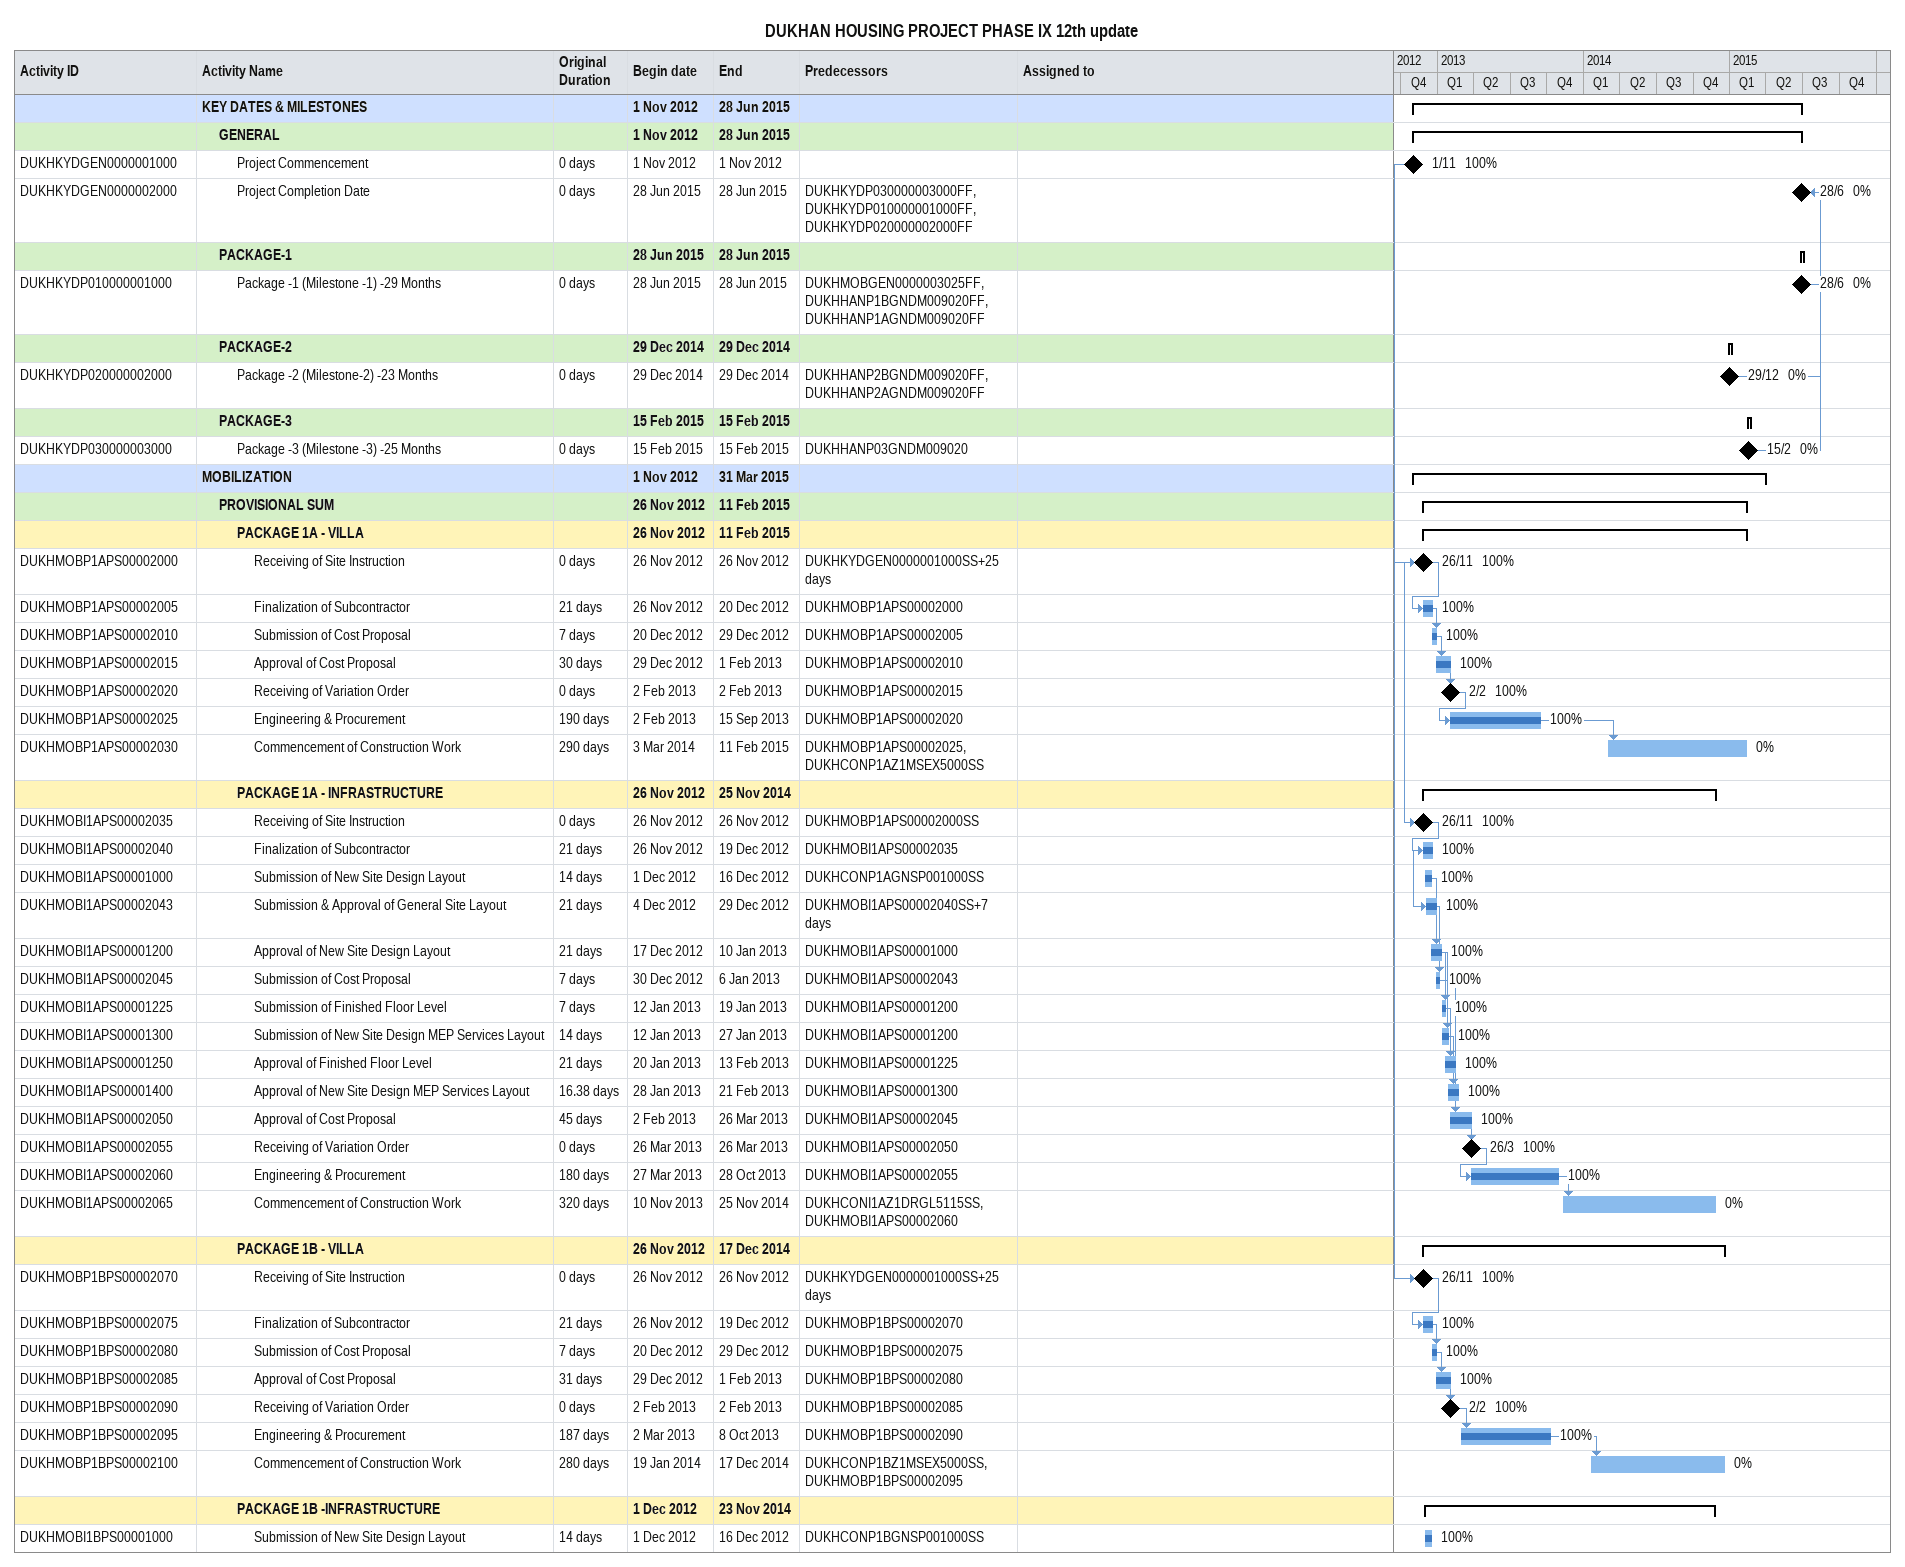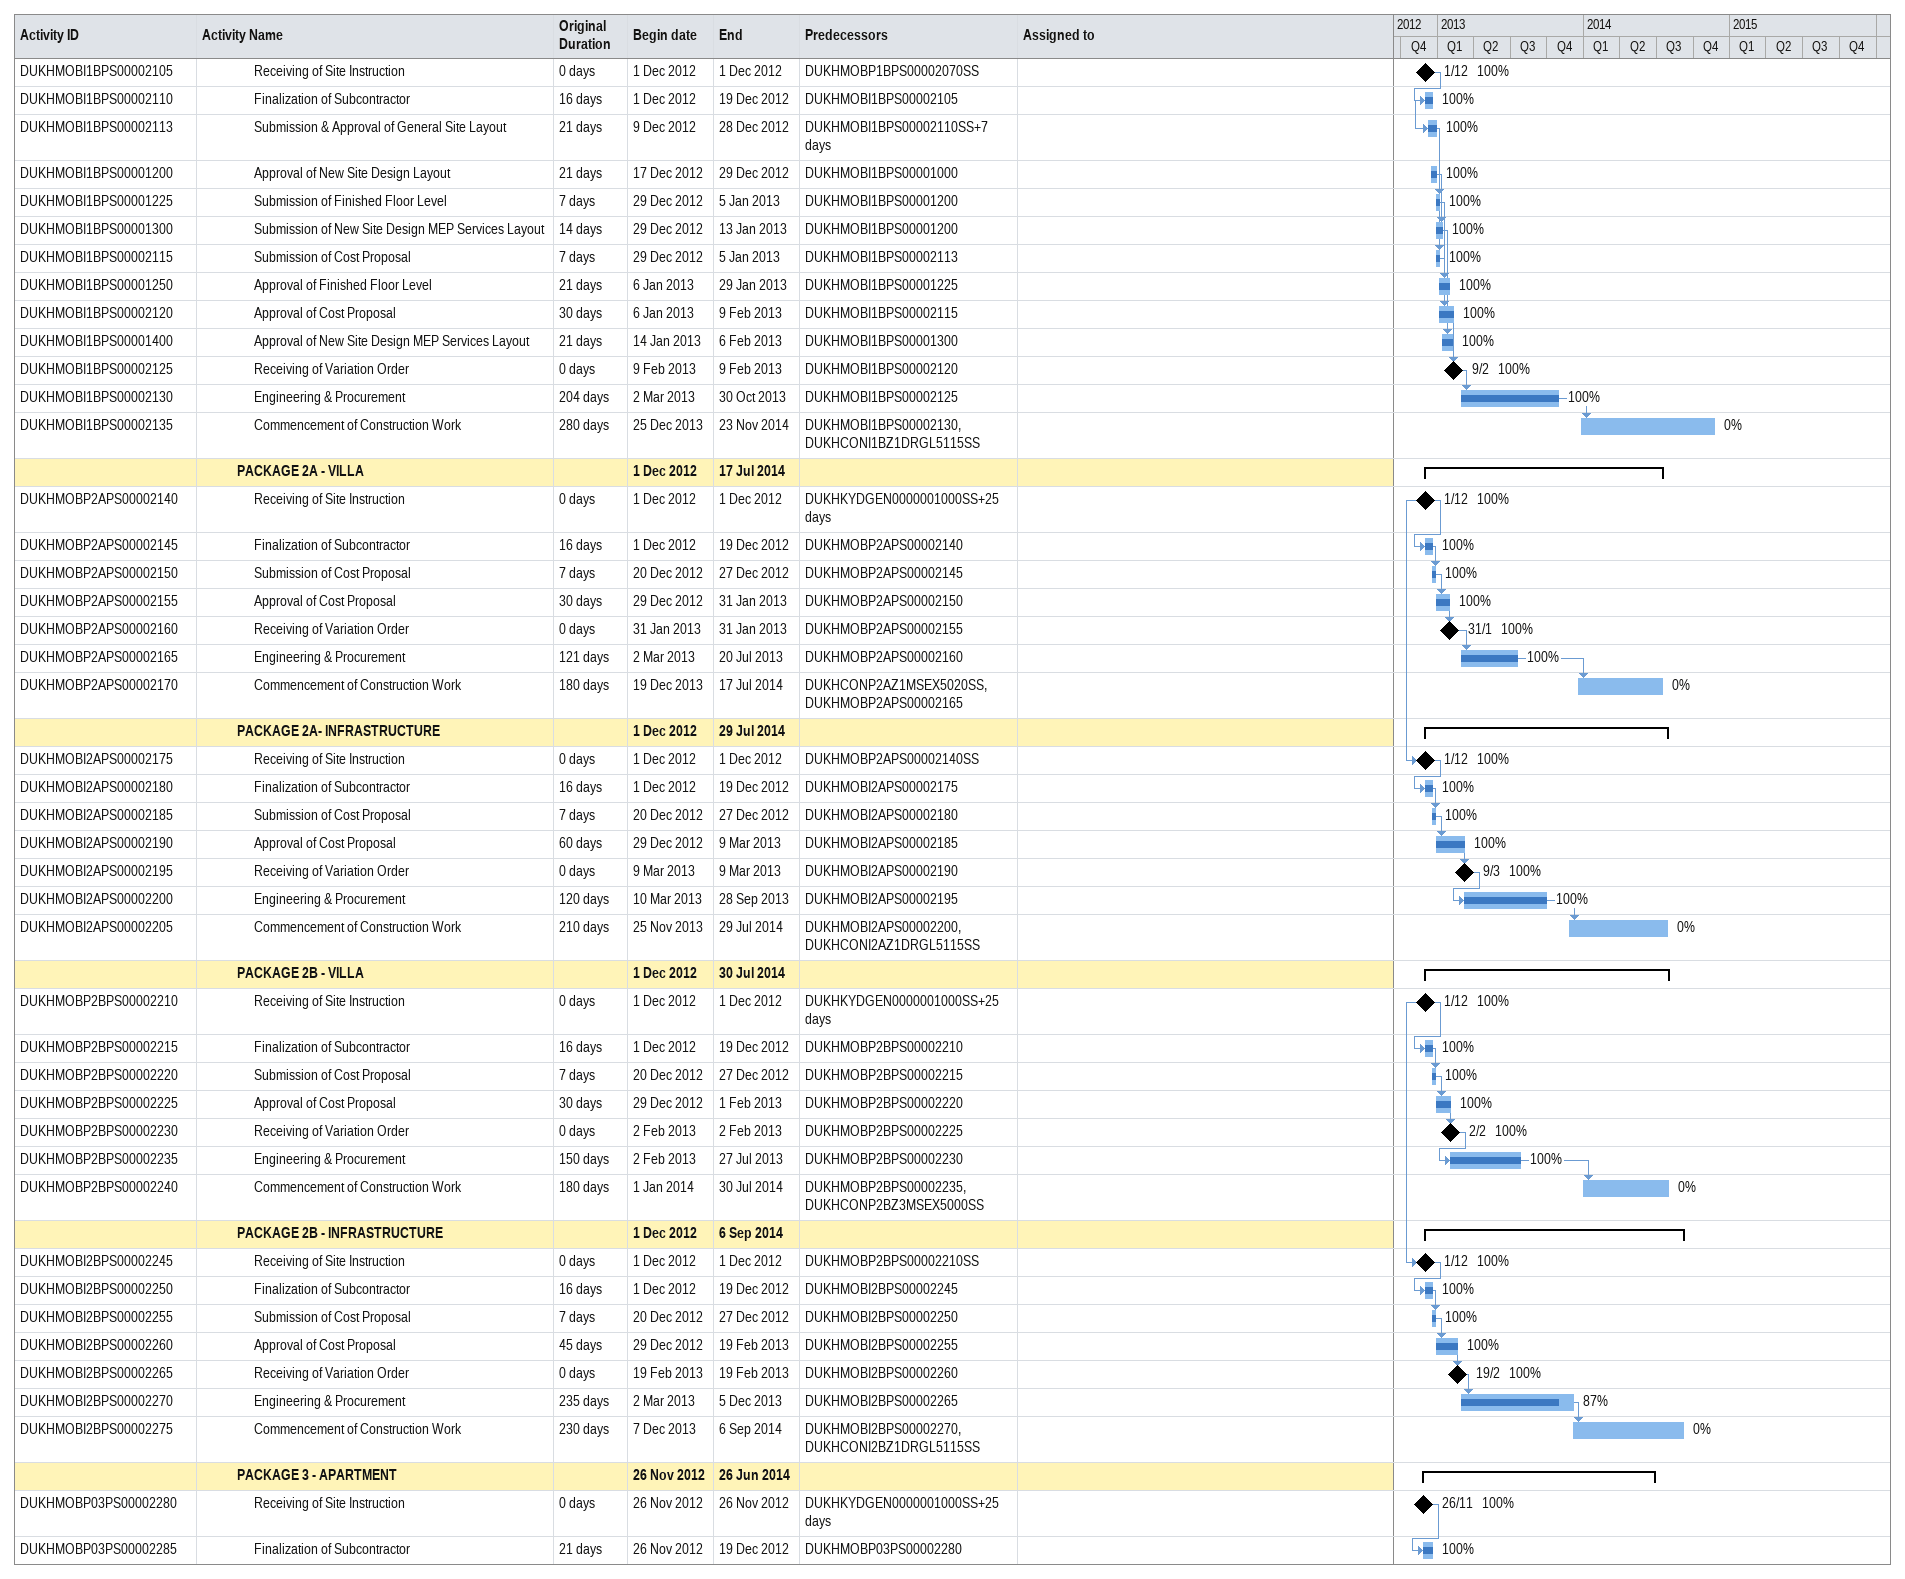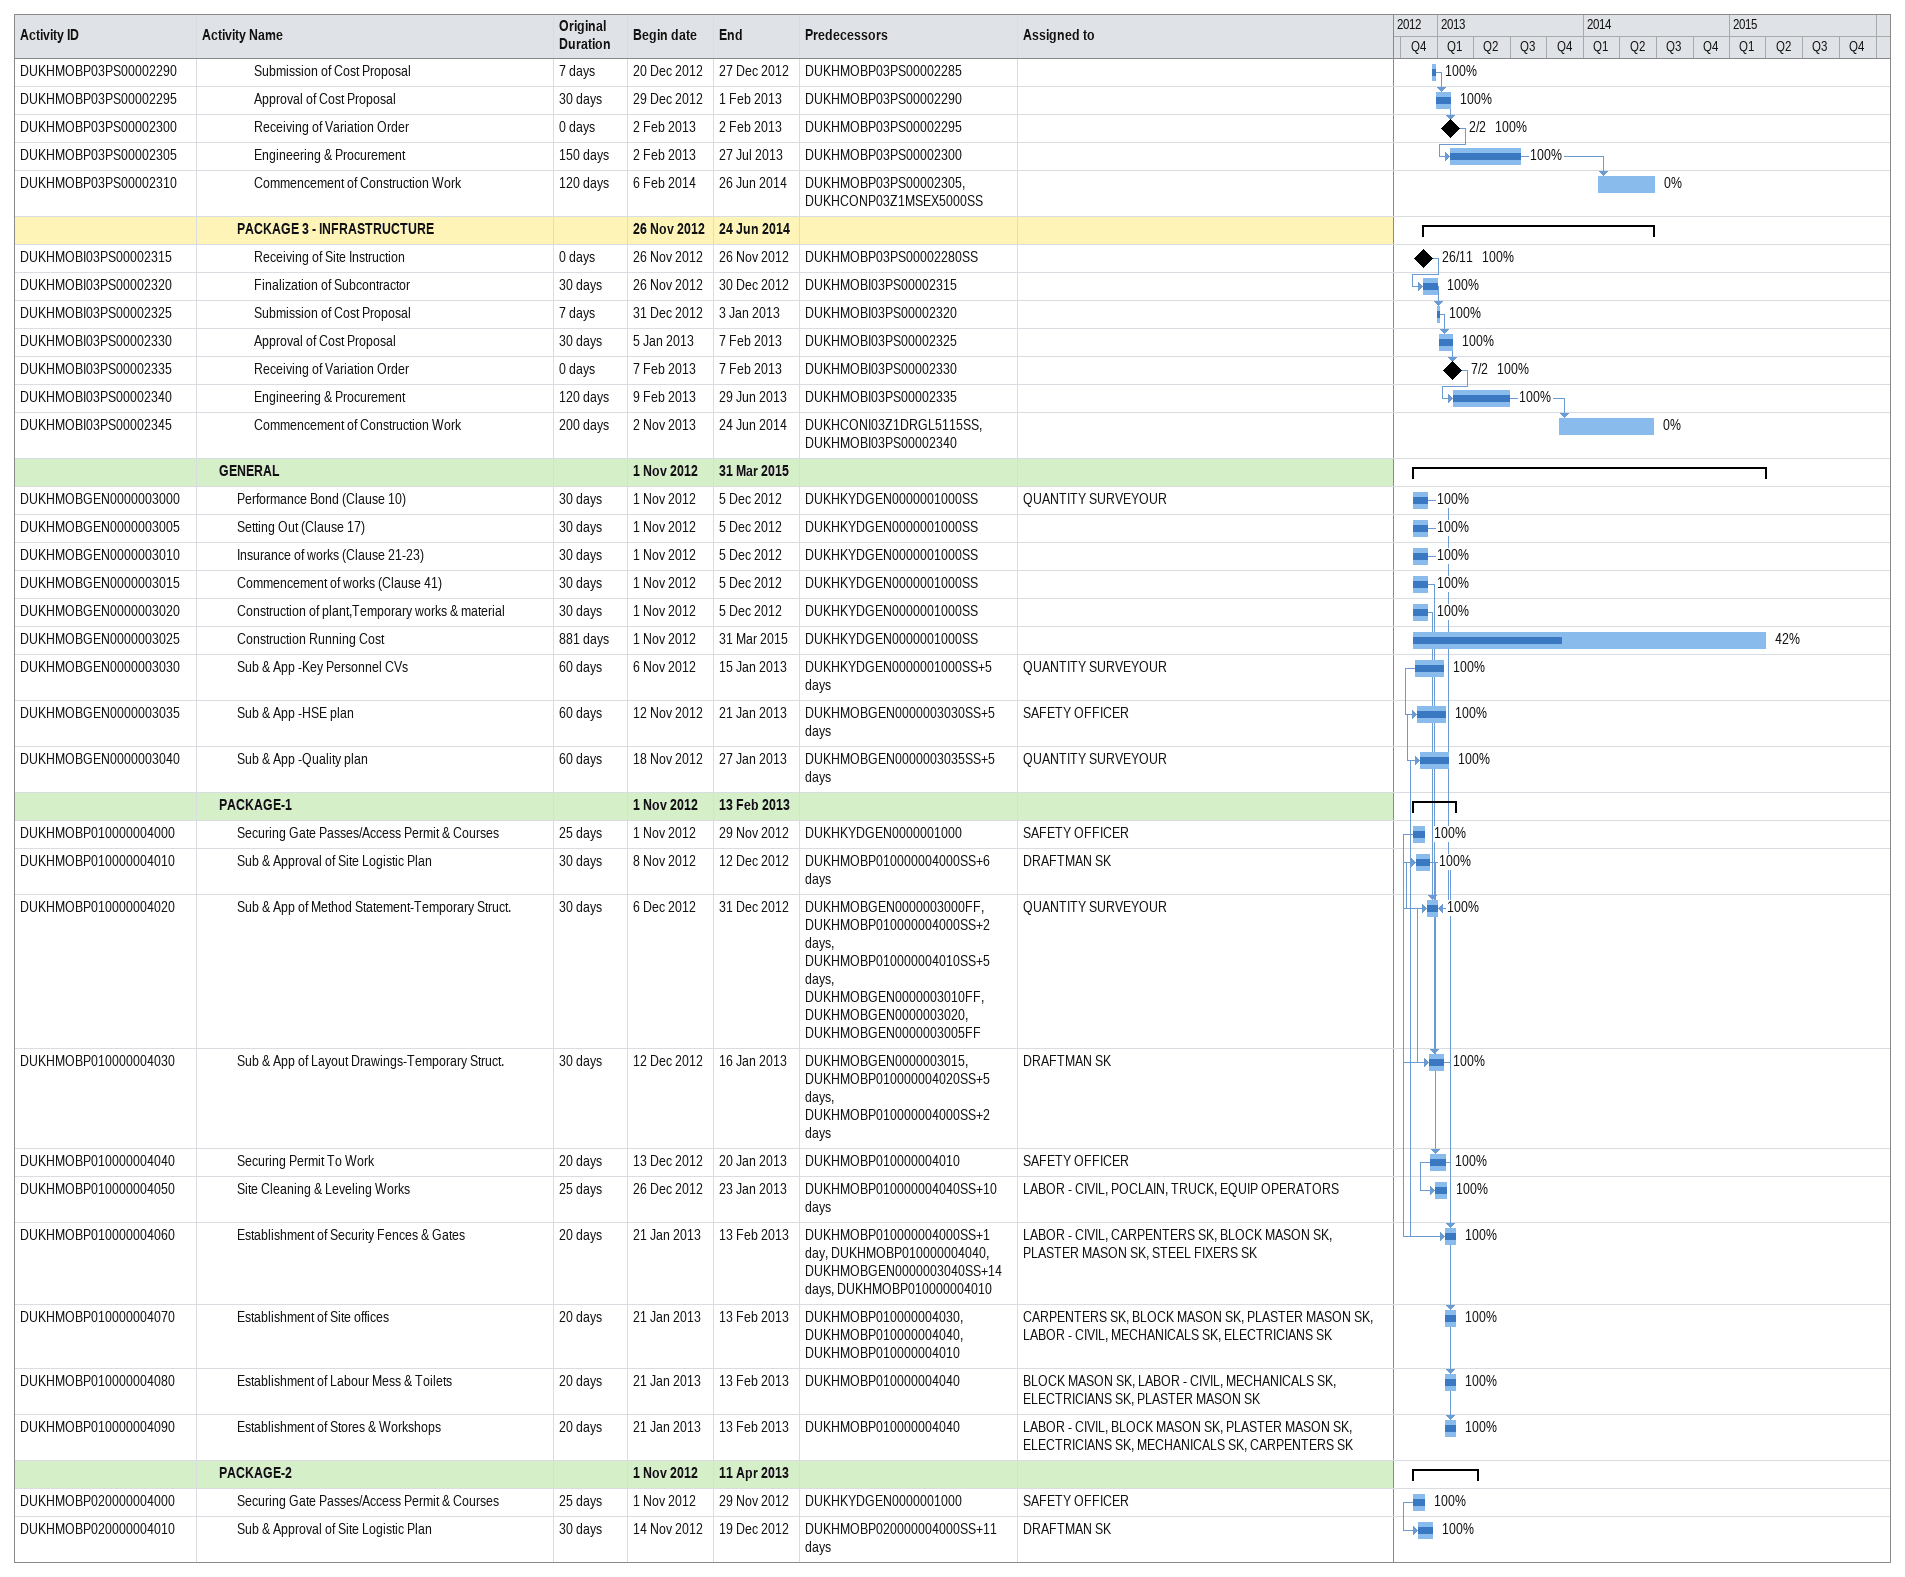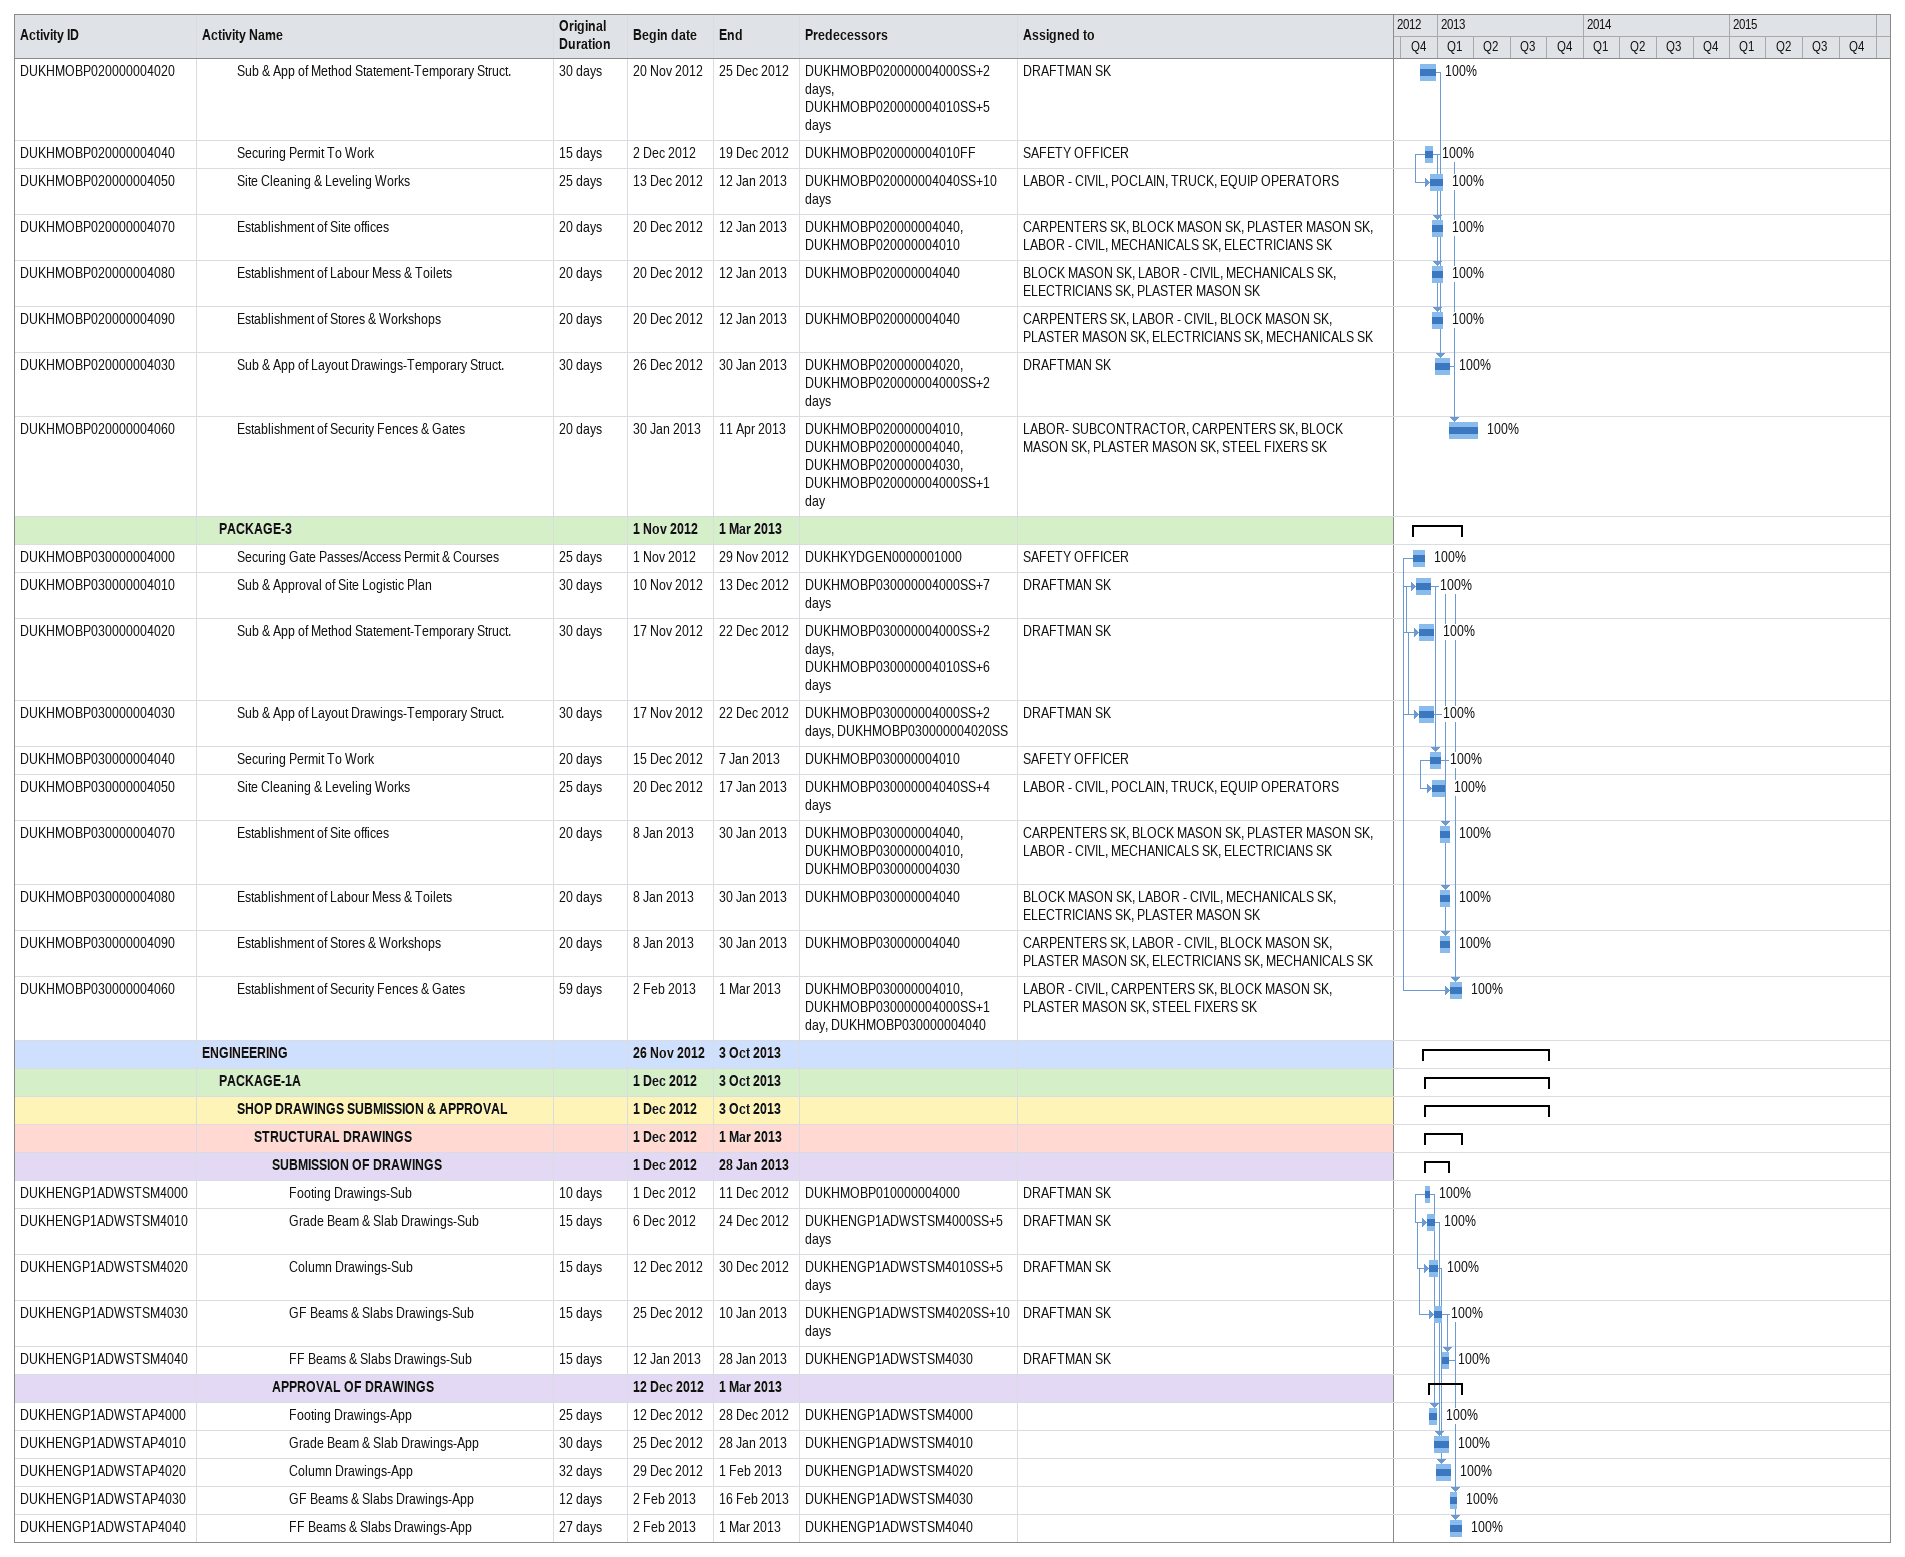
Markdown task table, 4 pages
DUKHAN HOUSING PROJECT PHASE IX 12th update

| ID | Level | Task | Original duration | Start | Finish | Predecessors | Resources | % complete |
|---|---|---|---|---|---|---|---|---|
|  | 1 | **KEY DATES & MILESTONES** |  | 2012-11-01 | 2015-06-28 |  |  |  |
|  | 2 | **GENERAL** |  | 2012-11-01 | 2015-06-28 |  |  |  |
| DUKHKYDGEN0000001000 | 3 | Project Commencement | 0d | 2012-11-01 | 2012-11-01 |  |  | 100 |
| DUKHKYDGEN0000002000 | 3 | Project Completion Date | 0d | 2015-06-28 | 2015-06-28 | DUKHKYDP030000003000FF, DUKHKYDP010000001000FF, DUKHKYDP020000002000FF |  | 0 |
|  | 2 | **PACKAGE-1** |  | 2015-06-28 | 2015-06-28 |  |  |  |
| DUKHKYDP010000001000 | 3 | Package -1 (Milestone -1) -29 Months | 0d | 2015-06-28 | 2015-06-28 | DUKHMOBGEN0000003025FF, DUKHHANP1BGNDM009020FF, DUKHHANP1AGNDM009020FF |  | 0 |
|  | 2 | **PACKAGE-2** |  | 2014-12-29 | 2014-12-29 |  |  |  |
| DUKHKYDP020000002000 | 3 | Package -2 (Milestone-2) -23 Months | 0d | 2014-12-29 | 2014-12-29 | DUKHHANP2BGNDM009020FF, DUKHHANP2AGNDM009020FF |  | 0 |
|  | 2 | **PACKAGE-3** |  | 2015-02-15 | 2015-02-15 |  |  |  |
| DUKHKYDP030000003000 | 3 | Package -3 (Milestone -3) -25 Months | 0d | 2015-02-15 | 2015-02-15 | DUKHHANP03GNDM009020 |  | 0 |
|  | 1 | **MOBILIZATION** |  | 2012-11-01 | 2015-03-31 |  |  |  |
|  | 2 | **PROVISIONAL SUM** |  | 2012-11-26 | 2015-02-11 |  |  |  |
|  | 3 | **PACKAGE 1A - VILLA** |  | 2012-11-26 | 2015-02-11 |  |  |  |
| DUKHMOBP1APS00002000 | 4 | Receiving of Site Instruction | 0d | 2012-11-26 | 2012-11-26 | DUKHKYDGEN0000001000SS+25d |  | 100 |
| DUKHMOBP1APS00002005 | 4 | Finalization of Subcontractor | 21d | 2012-11-26 | 2012-12-20 | DUKHMOBP1APS00002000 |  | 100 |
| DUKHMOBP1APS00002010 | 4 | Submission of Cost Proposal | 7d | 2012-12-20 | 2012-12-29 | DUKHMOBP1APS00002005 |  | 100 |
| DUKHMOBP1APS00002015 | 4 | Approval of Cost Proposal | 30d | 2012-12-29 | 2013-02-01 | DUKHMOBP1APS00002010 |  | 100 |
| DUKHMOBP1APS00002020 | 4 | Receiving of Variation Order | 0d | 2013-02-02 | 2013-02-02 | DUKHMOBP1APS00002015 |  | 100 |
| DUKHMOBP1APS00002025 | 4 | Engineering & Procurement | 190d | 2013-02-02 | 2013-09-15 | DUKHMOBP1APS00002020 |  | 100 |
| DUKHMOBP1APS00002030 | 4 | Commencement of Construction Work | 290d | 2014-03-03 | 2015-02-11 | DUKHMOBP1APS00002025, DUKHCONP1AZ1MSEX5000SS |  | 0 |
|  | 3 | **PACKAGE 1A - INFRASTRUCTURE** |  | 2012-11-26 | 2014-11-25 |  |  |  |
| DUKHMOBI1APS00002035 | 4 | Receiving of Site Instruction | 0d | 2012-11-26 | 2012-11-26 | DUKHMOBP1APS00002000SS |  | 100 |
| DUKHMOBI1APS00002040 | 4 | Finalization of Subcontractor | 21d | 2012-11-26 | 2012-12-19 | DUKHMOBI1APS00002035 |  | 100 |
| DUKHMOBI1APS00001000 | 4 | Submission of New Site Design Layout | 14d | 2012-12-01 | 2012-12-16 | DUKHCONP1AGNSP001000SS |  | 100 |
| DUKHMOBI1APS00002043 | 4 | Submission & Approval of General Site Layout | 21d | 2012-12-04 | 2012-12-29 | DUKHMOBI1APS00002040SS+7d |  | 100 |
| DUKHMOBI1APS00001200 | 4 | Approval of New Site Design Layout | 21d | 2012-12-17 | 2013-01-10 | DUKHMOBI1APS00001000 |  | 100 |
| DUKHMOBI1APS00002045 | 4 | Submission of Cost Proposal | 7d | 2012-12-30 | 2013-01-06 | DUKHMOBI1APS00002043 |  | 100 |
| DUKHMOBI1APS00001225 | 4 | Submission of Finished Floor Level | 7d | 2013-01-12 | 2013-01-19 | DUKHMOBI1APS00001200 |  | 100 |
| DUKHMOBI1APS00001300 | 4 | Submission of New Site Design MEP Services Layout | 14d | 2013-01-12 | 2013-01-27 | DUKHMOBI1APS00001200 |  | 100 |
| DUKHMOBI1APS00001250 | 4 | Approval of Finished Floor Level | 21d | 2013-01-20 | 2013-02-13 | DUKHMOBI1APS00001225 |  | 100 |
| DUKHMOBI1APS00001400 | 4 | Approval of New Site Design MEP Services Layout | 16.38d | 2013-01-28 | 2013-02-21 | DUKHMOBI1APS00001300 |  | 100 |
| DUKHMOBI1APS00002050 | 4 | Approval of Cost Proposal | 45d | 2013-02-02 | 2013-03-26 | DUKHMOBI1APS00002045 |  | 100 |
| DUKHMOBI1APS00002055 | 4 | Receiving of Variation Order | 0d | 2013-03-26 | 2013-03-26 | DUKHMOBI1APS00002050 |  | 100 |
| DUKHMOBI1APS00002060 | 4 | Engineering & Procurement | 180d | 2013-03-27 | 2013-10-28 | DUKHMOBI1APS00002055 |  | 100 |
| DUKHMOBI1APS00002065 | 4 | Commencement of Construction Work | 320d | 2013-11-10 | 2014-11-25 | DUKHCONI1AZ1DRGL5115SS, DUKHMOBI1APS00002060 |  | 0 |
|  | 3 | **PACKAGE 1B - VILLA** |  | 2012-11-26 | 2014-12-17 |  |  |  |
| DUKHMOBP1BPS00002070 | 4 | Receiving of Site Instruction | 0d | 2012-11-26 | 2012-11-26 | DUKHKYDGEN0000001000SS+25d |  | 100 |
| DUKHMOBP1BPS00002075 | 4 | Finalization of Subcontractor | 21d | 2012-11-26 | 2012-12-19 | DUKHMOBP1BPS00002070 |  | 100 |
| DUKHMOBP1BPS00002080 | 4 | Submission of Cost Proposal | 7d | 2012-12-20 | 2012-12-29 | DUKHMOBP1BPS00002075 |  | 100 |
| DUKHMOBP1BPS00002085 | 4 | Approval of Cost Proposal | 31d | 2012-12-29 | 2013-02-01 | DUKHMOBP1BPS00002080 |  | 100 |
| DUKHMOBP1BPS00002090 | 4 | Receiving of Variation Order | 0d | 2013-02-02 | 2013-02-02 | DUKHMOBP1BPS00002085 |  | 100 |
| DUKHMOBP1BPS00002095 | 4 | Engineering & Procurement | 187d | 2013-03-02 | 2013-10-08 | DUKHMOBP1BPS00002090 |  | 100 |
| DUKHMOBP1BPS00002100 | 4 | Commencement of Construction Work | 280d | 2014-01-19 | 2014-12-17 | DUKHCONP1BZ1MSEX5000SS, DUKHMOBP1BPS00002095 |  | 0 |
|  | 3 | **PACKAGE 1B -INFRASTRUCTURE** |  | 2012-12-01 | 2014-11-23 |  |  |  |
| DUKHMOBI1BPS00001000 | 4 | Submission of New Site Design Layout | 14d | 2012-12-01 | 2012-12-16 | DUKHCONP1BGNSP001000SS |  | 100 |
| DUKHMOBI1BPS00002105 | 4 | Receiving of Site Instruction | 0d | 2012-12-01 | 2012-12-01 | DUKHMOBP1BPS00002070SS |  | 100 |
| DUKHMOBI1BPS00002110 | 4 | Finalization of Subcontractor | 16d | 2012-12-01 | 2012-12-19 | DUKHMOBI1BPS00002105 |  | 100 |
| DUKHMOBI1BPS00002113 | 4 | Submission & Approval of General Site Layout | 21d | 2012-12-09 | 2012-12-28 | DUKHMOBI1BPS00002110SS+7d |  | 100 |
| DUKHMOBI1BPS00001200 | 4 | Approval of New Site Design Layout | 21d | 2012-12-17 | 2012-12-29 | DUKHMOBI1BPS00001000 |  | 100 |
| DUKHMOBI1BPS00001225 | 4 | Submission of Finished Floor Level | 7d | 2012-12-29 | 2013-01-05 | DUKHMOBI1BPS00001200 |  | 100 |
| DUKHMOBI1BPS00001300 | 4 | Submission of New Site Design MEP Services Layout | 14d | 2012-12-29 | 2013-01-13 | DUKHMOBI1BPS00001200 |  | 100 |
| DUKHMOBI1BPS00002115 | 4 | Submission of Cost Proposal | 7d | 2012-12-29 | 2013-01-05 | DUKHMOBI1BPS00002113 |  | 100 |
| DUKHMOBI1BPS00001250 | 4 | Approval of Finished Floor Level | 21d | 2013-01-06 | 2013-01-29 | DUKHMOBI1BPS00001225 |  | 100 |
| DUKHMOBI1BPS00002120 | 4 | Approval of Cost Proposal | 30d | 2013-01-06 | 2013-02-09 | DUKHMOBI1BPS00002115 |  | 100 |
| DUKHMOBI1BPS00001400 | 4 | Approval of New Site Design MEP Services Layout | 21d | 2013-01-14 | 2013-02-06 | DUKHMOBI1BPS00001300 |  | 100 |
| DUKHMOBI1BPS00002125 | 4 | Receiving of Variation Order | 0d | 2013-02-09 | 2013-02-09 | DUKHMOBI1BPS00002120 |  | 100 |
| DUKHMOBI1BPS00002130 | 4 | Engineering & Procurement | 204d | 2013-03-02 | 2013-10-30 | DUKHMOBI1BPS00002125 |  | 100 |
| DUKHMOBI1BPS00002135 | 4 | Commencement of Construction Work | 280d | 2013-12-25 | 2014-11-23 | DUKHMOBI1BPS00002130, DUKHCONI1BZ1DRGL5115SS |  | 0 |
|  | 3 | **PACKAGE 2A - VILLA** |  | 2012-12-01 | 2014-07-17 |  |  |  |
| DUKHMOBP2APS00002140 | 4 | Receiving of Site Instruction | 0d | 2012-12-01 | 2012-12-01 | DUKHKYDGEN0000001000SS+25d |  | 100 |
| DUKHMOBP2APS00002145 | 4 | Finalization of Subcontractor | 16d | 2012-12-01 | 2012-12-19 | DUKHMOBP2APS00002140 |  | 100 |
| DUKHMOBP2APS00002150 | 4 | Submission of Cost Proposal | 7d | 2012-12-20 | 2012-12-27 | DUKHMOBP2APS00002145 |  | 100 |
| DUKHMOBP2APS00002155 | 4 | Approval of Cost Proposal | 30d | 2012-12-29 | 2013-01-31 | DUKHMOBP2APS00002150 |  | 100 |
| DUKHMOBP2APS00002160 | 4 | Receiving of Variation Order | 0d | 2013-01-31 | 2013-01-31 | DUKHMOBP2APS00002155 |  | 100 |
| DUKHMOBP2APS00002165 | 4 | Engineering & Procurement | 121d | 2013-03-02 | 2013-07-20 | DUKHMOBP2APS00002160 |  | 100 |
| DUKHMOBP2APS00002170 | 4 | Commencement of Construction Work | 180d | 2013-12-19 | 2014-07-17 | DUKHCONP2AZ1MSEX5020SS, DUKHMOBP2APS00002165 |  | 0 |
|  | 3 | **PACKAGE 2A- INFRASTRUCTURE** |  | 2012-12-01 | 2014-07-29 |  |  |  |
| DUKHMOBI2APS00002175 | 4 | Receiving of Site Instruction | 0d | 2012-12-01 | 2012-12-01 | DUKHMOBP2APS00002140SS |  | 100 |
| DUKHMOBI2APS00002180 | 4 | Finalization of Subcontractor | 16d | 2012-12-01 | 2012-12-19 | DUKHMOBI2APS00002175 |  | 100 |
| DUKHMOBI2APS00002185 | 4 | Submission of Cost Proposal | 7d | 2012-12-20 | 2012-12-27 | DUKHMOBI2APS00002180 |  | 100 |
| DUKHMOBI2APS00002190 | 4 | Approval of Cost Proposal | 60d | 2012-12-29 | 2013-03-09 | DUKHMOBI2APS00002185 |  | 100 |
| DUKHMOBI2APS00002195 | 4 | Receiving of Variation Order | 0d | 2013-03-09 | 2013-03-09 | DUKHMOBI2APS00002190 |  | 100 |
| DUKHMOBI2APS00002200 | 4 | Engineering & Procurement | 120d | 2013-03-10 | 2013-09-28 | DUKHMOBI2APS00002195 |  | 100 |
| DUKHMOBI2APS00002205 | 4 | Commencement of Construction Work | 210d | 2013-11-25 | 2014-07-29 | DUKHMOBI2APS00002200, DUKHCONI2AZ1DRGL5115SS |  | 0 |
|  | 3 | **PACKAGE 2B - VILLA** |  | 2012-12-01 | 2014-07-30 |  |  |  |
| DUKHMOBP2BPS00002210 | 4 | Receiving of Site Instruction | 0d | 2012-12-01 | 2012-12-01 | DUKHKYDGEN0000001000SS+25d |  | 100 |
| DUKHMOBP2BPS00002215 | 4 | Finalization of Subcontractor | 16d | 2012-12-01 | 2012-12-19 | DUKHMOBP2BPS00002210 |  | 100 |
| DUKHMOBP2BPS00002220 | 4 | Submission of Cost Proposal | 7d | 2012-12-20 | 2012-12-27 | DUKHMOBP2BPS00002215 |  | 100 |
| DUKHMOBP2BPS00002225 | 4 | Approval of Cost Proposal | 30d | 2012-12-29 | 2013-02-01 | DUKHMOBP2BPS00002220 |  | 100 |
| DUKHMOBP2BPS00002230 | 4 | Receiving of Variation Order | 0d | 2013-02-02 | 2013-02-02 | DUKHMOBP2BPS00002225 |  | 100 |
| DUKHMOBP2BPS00002235 | 4 | Engineering & Procurement | 150d | 2013-02-02 | 2013-07-27 | DUKHMOBP2BPS00002230 |  | 100 |
| DUKHMOBP2BPS00002240 | 4 | Commencement of Construction Work | 180d | 2014-01-01 | 2014-07-30 | DUKHMOBP2BPS00002235, DUKHCONP2BZ3MSEX5000SS |  | 0 |
|  | 3 | **PACKAGE 2B - INFRASTRUCTURE** |  | 2012-12-01 | 2014-09-06 |  |  |  |
| DUKHMOBI2BPS00002245 | 4 | Receiving of Site Instruction | 0d | 2012-12-01 | 2012-12-01 | DUKHMOBP2BPS00002210SS |  | 100 |
| DUKHMOBI2BPS00002250 | 4 | Finalization of Subcontractor | 16d | 2012-12-01 | 2012-12-19 | DUKHMOBI2BPS00002245 |  | 100 |
| DUKHMOBI2BPS00002255 | 4 | Submission of Cost Proposal | 7d | 2012-12-20 | 2012-12-27 | DUKHMOBI2BPS00002250 |  | 100 |
| DUKHMOBI2BPS00002260 | 4 | Approval of Cost Proposal | 45d | 2012-12-29 | 2013-02-19 | DUKHMOBI2BPS00002255 |  | 100 |
| DUKHMOBI2BPS00002265 | 4 | Receiving of Variation Order | 0d | 2013-02-19 | 2013-02-19 | DUKHMOBI2BPS00002260 |  | 100 |
| DUKHMOBI2BPS00002270 | 4 | Engineering & Procurement | 235d | 2013-03-02 | 2013-12-05 | DUKHMOBI2BPS00002265 |  | 87 |
| DUKHMOBI2BPS00002275 | 4 | Commencement of Construction Work | 230d | 2013-12-07 | 2014-09-06 | DUKHMOBI2BPS00002270, DUKHCONI2BZ1DRGL5115SS |  | 0 |
|  | 3 | **PACKAGE 3 - APARTMENT** |  | 2012-11-26 | 2014-06-26 |  |  |  |
| DUKHMOBP03PS00002280 | 4 | Receiving of Site Instruction | 0d | 2012-11-26 | 2012-11-26 | DUKHKYDGEN0000001000SS+25d |  | 100 |
| DUKHMOBP03PS00002285 | 4 | Finalization of Subcontractor | 21d | 2012-11-26 | 2012-12-19 | DUKHMOBP03PS00002280 |  | 100 |
| DUKHMOBP03PS00002290 | 4 | Submission of Cost Proposal | 7d | 2012-12-20 | 2012-12-27 | DUKHMOBP03PS00002285 |  | 100 |
| DUKHMOBP03PS00002295 | 4 | Approval of Cost Proposal | 30d | 2012-12-29 | 2013-02-01 | DUKHMOBP03PS00002290 |  | 100 |
| DUKHMOBP03PS00002300 | 4 | Receiving of Variation Order | 0d | 2013-02-02 | 2013-02-02 | DUKHMOBP03PS00002295 |  | 100 |
| DUKHMOBP03PS00002305 | 4 | Engineering & Procurement | 150d | 2013-02-02 | 2013-07-27 | DUKHMOBP03PS00002300 |  | 100 |
| DUKHMOBP03PS00002310 | 4 | Commencement of Construction Work | 120d | 2014-02-06 | 2014-06-26 | DUKHMOBP03PS00002305, DUKHCONP03Z1MSEX5000SS |  | 0 |
|  | 3 | **PACKAGE 3 - INFRASTRUCTURE** |  | 2012-11-26 | 2014-06-24 |  |  |  |
| DUKHMOBI03PS00002315 | 4 | Receiving of Site Instruction | 0d | 2012-11-26 | 2012-11-26 | DUKHMOBP03PS00002280SS |  | 100 |
| DUKHMOBI03PS00002320 | 4 | Finalization of Subcontractor | 30d | 2012-11-26 | 2012-12-30 | DUKHMOBI03PS00002315 |  | 100 |
| DUKHMOBI03PS00002325 | 4 | Submission of Cost Proposal | 7d | 2012-12-31 | 2013-01-03 | DUKHMOBI03PS00002320 |  | 100 |
| DUKHMOBI03PS00002330 | 4 | Approval of Cost Proposal | 30d | 2013-01-05 | 2013-02-07 | DUKHMOBI03PS00002325 |  | 100 |
| DUKHMOBI03PS00002335 | 4 | Receiving of Variation Order | 0d | 2013-02-07 | 2013-02-07 | DUKHMOBI03PS00002330 |  | 100 |
| DUKHMOBI03PS00002340 | 4 | Engineering & Procurement | 120d | 2013-02-09 | 2013-06-29 | DUKHMOBI03PS00002335 |  | 100 |
| DUKHMOBI03PS00002345 | 4 | Commencement of Construction Work | 200d | 2013-11-02 | 2014-06-24 | DUKHCONI03Z1DRGL5115SS, DUKHMOBI03PS00002340 |  | 0 |
|  | 2 | **GENERAL** |  | 2012-11-01 | 2015-03-31 |  |  |  |
| DUKHMOBGEN0000003000 | 3 | Performance Bond (Clause 10) | 30d | 2012-11-01 | 2012-12-05 | DUKHKYDGEN0000001000SS | QUANTITY SURVEYOUR | 100 |
| DUKHMOBGEN0000003005 | 3 | Setting Out (Clause 17) | 30d | 2012-11-01 | 2012-12-05 | DUKHKYDGEN0000001000SS |  | 100 |
| DUKHMOBGEN0000003010 | 3 | Insurance of works (Clause 21-23) | 30d | 2012-11-01 | 2012-12-05 | DUKHKYDGEN0000001000SS |  | 100 |
| DUKHMOBGEN0000003015 | 3 | Commencement of works (Clause 41) | 30d | 2012-11-01 | 2012-12-05 | DUKHKYDGEN0000001000SS |  | 100 |
| DUKHMOBGEN0000003020 | 3 | Construction of plant,Temporary works & material | 30d | 2012-11-01 | 2012-12-05 | DUKHKYDGEN0000001000SS |  | 100 |
| DUKHMOBGEN0000003025 | 3 | Construction Running Cost | 881d | 2012-11-01 | 2015-03-31 | DUKHKYDGEN0000001000SS |  | 42 |
| DUKHMOBGEN0000003030 | 3 | Sub & App -Key Personnel CVs | 60d | 2012-11-06 | 2013-01-15 | DUKHKYDGEN0000001000SS+5d | QUANTITY SURVEYOUR | 100 |
| DUKHMOBGEN0000003035 | 3 | Sub & App -HSE plan | 60d | 2012-11-12 | 2013-01-21 | DUKHMOBGEN0000003030SS+5d | SAFETY OFFICER | 100 |
| DUKHMOBGEN0000003040 | 3 | Sub & App -Quality plan | 60d | 2012-11-18 | 2013-01-27 | DUKHMOBGEN0000003035SS+5d | QUANTITY SURVEYOUR | 100 |
|  | 2 | **PACKAGE-1** |  | 2012-11-01 | 2013-02-13 |  |  |  |
| DUKHMOBP010000004000 | 3 | Securing Gate Passes/Access Permit & Courses | 25d | 2012-11-01 | 2012-11-29 | DUKHKYDGEN0000001000 | SAFETY OFFICER | 100 |
| DUKHMOBP010000004010 | 3 | Sub & Approval of Site Logistic Plan | 30d | 2012-11-08 | 2012-12-12 | DUKHMOBP010000004000SS+6d | DRAFTMAN SK | 100 |
| DUKHMOBP010000004020 | 3 | Sub & App of Method Statement-Temporary Struct. | 30d | 2012-12-06 | 2012-12-31 | DUKHMOBGEN0000003000FF, DUKHMOBP010000004000SS+2d, DUKHMOBP010000004010SS+5d, DUKHMOBGEN0000003010FF, DUKHMOBGEN0000003020, DUKHMOBGEN0000003005FF | QUANTITY SURVEYOUR | 100 |
| DUKHMOBP010000004030 | 3 | Sub & App of Layout Drawings-Temporary Struct. | 30d | 2012-12-12 | 2013-01-16 | DUKHMOBGEN0000003015, DUKHMOBP010000004020SS+5d, DUKHMOBP010000004000SS+2d | DRAFTMAN SK | 100 |
| DUKHMOBP010000004040 | 3 | Securing Permit To Work | 20d | 2012-12-13 | 2013-01-20 | DUKHMOBP010000004010 | SAFETY OFFICER | 100 |
| DUKHMOBP010000004050 | 3 | Site Cleaning & Leveling Works | 25d | 2012-12-26 | 2013-01-23 | DUKHMOBP010000004040SS+10d | LABOR - CIVIL, POCLAIN, TRUCK, EQUIP OPERATORS | 100 |
| DUKHMOBP010000004060 | 3 | Establishment of Security Fences & Gates | 20d | 2013-01-21 | 2013-02-13 | DUKHMOBP010000004000SS+1d, DUKHMOBP010000004040, DUKHMOBGEN0000003040SS+14d, DUKHMOBP010000004010 | LABOR - CIVIL, CARPENTERS SK, BLOCK MASON SK, PLASTER MASON SK, STEEL FIXERS SK | 100 |
| DUKHMOBP010000004070 | 3 | Establishment of Site offices | 20d | 2013-01-21 | 2013-02-13 | DUKHMOBP010000004030, DUKHMOBP010000004040, DUKHMOBP010000004010 | CARPENTERS SK, BLOCK MASON SK, PLASTER MASON SK, LABOR - CIVIL, MECHANICALS SK, ELECTRICIANS SK | 100 |
| DUKHMOBP010000004080 | 3 | Establishment of Labour Mess & Toilets | 20d | 2013-01-21 | 2013-02-13 | DUKHMOBP010000004040 | BLOCK MASON SK, LABOR - CIVIL, MECHANICALS SK, ELECTRICIANS SK, PLASTER MASON SK | 100 |
| DUKHMOBP010000004090 | 3 | Establishment of Stores & Workshops | 20d | 2013-01-21 | 2013-02-13 | DUKHMOBP010000004040 | LABOR - CIVIL, BLOCK MASON SK, PLASTER MASON SK, ELECTRICIANS SK, MECHANICALS SK, CARPENTERS SK | 100 |
|  | 2 | **PACKAGE-2** |  | 2012-11-01 | 2013-04-11 |  |  |  |
| DUKHMOBP020000004000 | 3 | Securing Gate Passes/Access Permit & Courses | 25d | 2012-11-01 | 2012-11-29 | DUKHKYDGEN0000001000 | SAFETY OFFICER | 100 |
| DUKHMOBP020000004010 | 3 | Sub & Approval of Site Logistic Plan | 30d | 2012-11-14 | 2012-12-19 | DUKHMOBP020000004000SS+11d | DRAFTMAN SK | 100 |
| DUKHMOBP020000004020 | 3 | Sub & App of Method Statement-Temporary Struct. | 30d | 2012-11-20 | 2012-12-25 | DUKHMOBP020000004000SS+2d, DUKHMOBP020000004010SS+5d | DRAFTMAN SK | 100 |
| DUKHMOBP020000004040 | 3 | Securing Permit To Work | 15d | 2012-12-02 | 2012-12-19 | DUKHMOBP020000004010FF | SAFETY OFFICER | 100 |
| DUKHMOBP020000004050 | 3 | Site Cleaning & Leveling Works | 25d | 2012-12-13 | 2013-01-12 | DUKHMOBP020000004040SS+10d | LABOR - CIVIL, POCLAIN, TRUCK, EQUIP OPERATORS | 100 |
| DUKHMOBP020000004070 | 3 | Establishment of Site offices | 20d | 2012-12-20 | 2013-01-12 | DUKHMOBP020000004040, DUKHMOBP020000004010 | CARPENTERS SK, BLOCK MASON SK, PLASTER MASON SK, LABOR - CIVIL, MECHANICALS SK, ELECTRICIANS SK | 100 |
| DUKHMOBP020000004080 | 3 | Establishment of Labour Mess & Toilets | 20d | 2012-12-20 | 2013-01-12 | DUKHMOBP020000004040 | BLOCK MASON SK, LABOR - CIVIL, MECHANICALS SK, ELECTRICIANS SK, PLASTER MASON SK | 100 |
| DUKHMOBP020000004090 | 3 | Establishment of Stores & Workshops | 20d | 2012-12-20 | 2013-01-12 | DUKHMOBP020000004040 | CARPENTERS SK, LABOR - CIVIL, BLOCK MASON SK, PLASTER MASON SK, ELECTRICIANS SK, MECHANICALS SK | 100 |
| DUKHMOBP020000004030 | 3 | Sub & App of Layout Drawings-Temporary Struct. | 30d | 2012-12-26 | 2013-01-30 | DUKHMOBP020000004020, DUKHMOBP020000004000SS+2d | DRAFTMAN SK | 100 |
| DUKHMOBP020000004060 | 3 | Establishment of Security Fences & Gates | 20d | 2013-01-30 | 2013-04-11 | DUKHMOBP020000004010, DUKHMOBP020000004040, DUKHMOBP020000004030, DUKHMOBP020000004000SS+1d | LABOR- SUBCONTRACTOR, CARPENTERS SK, BLOCK MASON SK, PLASTER MASON SK, STEEL FIXERS SK | 100 |
|  | 2 | **PACKAGE-3** |  | 2012-11-01 | 2013-03-01 |  |  |  |
| DUKHMOBP030000004000 | 3 | Securing Gate Passes/Access Permit & Courses | 25d | 2012-11-01 | 2012-11-29 | DUKHKYDGEN0000001000 | SAFETY OFFICER | 100 |
| DUKHMOBP030000004010 | 3 | Sub & Approval of Site Logistic Plan | 30d | 2012-11-10 | 2012-12-13 | DUKHMOBP030000004000SS+7d | DRAFTMAN SK | 100 |
| DUKHMOBP030000004020 | 3 | Sub & App of Method Statement-Temporary Struct. | 30d | 2012-11-17 | 2012-12-22 | DUKHMOBP030000004000SS+2d, DUKHMOBP030000004010SS+6d | DRAFTMAN SK | 100 |
| DUKHMOBP030000004030 | 3 | Sub & App of Layout Drawings-Temporary Struct. | 30d | 2012-11-17 | 2012-12-22 | DUKHMOBP030000004000SS+2d, DUKHMOBP030000004020SS | DRAFTMAN SK | 100 |
| DUKHMOBP030000004040 | 3 | Securing Permit To Work | 20d | 2012-12-15 | 2013-01-07 | DUKHMOBP030000004010 | SAFETY OFFICER | 100 |
| DUKHMOBP030000004050 | 3 | Site Cleaning & Leveling Works | 25d | 2012-12-20 | 2013-01-17 | DUKHMOBP030000004040SS+4d | LABOR - CIVIL, POCLAIN, TRUCK, EQUIP OPERATORS | 100 |
| DUKHMOBP030000004070 | 3 | Establishment of Site offices | 20d | 2013-01-08 | 2013-01-30 | DUKHMOBP030000004040, DUKHMOBP030000004010, DUKHMOBP030000004030 | CARPENTERS SK, BLOCK MASON SK, PLASTER MASON SK, LABOR - CIVIL, MECHANICALS SK, ELECTRICIANS SK | 100 |
| DUKHMOBP030000004080 | 3 | Establishment of Labour Mess & Toilets | 20d | 2013-01-08 | 2013-01-30 | DUKHMOBP030000004040 | BLOCK MASON SK, LABOR - CIVIL, MECHANICALS SK, ELECTRICIANS SK, PLASTER MASON SK | 100 |
| DUKHMOBP030000004090 | 3 | Establishment of Stores & Workshops | 20d | 2013-01-08 | 2013-01-30 | DUKHMOBP030000004040 | CARPENTERS SK, LABOR - CIVIL, BLOCK MASON SK, PLASTER MASON SK, ELECTRICIANS SK, MECHANICALS SK | 100 |
| DUKHMOBP030000004060 | 3 | Establishment of Security Fences & Gates | 59d | 2013-02-02 | 2013-03-01 | DUKHMOBP030000004010, DUKHMOBP030000004000SS+1d, DUKHMOBP030000004040 | LABOR - CIVIL, CARPENTERS SK, BLOCK MASON SK, PLASTER MASON SK, STEEL FIXERS SK | 100 |
|  | 1 | **ENGINEERING** |  | 2012-11-26 | 2013-10-03 |  |  |  |
|  | 2 | **PACKAGE-1A** |  | 2012-12-01 | 2013-10-03 |  |  |  |
|  | 3 | **SHOP DRAWINGS SUBMISSION & APPROVAL** |  | 2012-12-01 | 2013-10-03 |  |  |  |
|  | 4 | **STRUCTURAL DRAWINGS** |  | 2012-12-01 | 2013-03-01 |  |  |  |
|  | 5 | **SUBMISSION OF DRAWINGS** |  | 2012-12-01 | 2013-01-28 |  |  |  |
| DUKHENGP1ADWSTSM4000 | 6 | Footing Drawings-Sub | 10d | 2012-12-01 | 2012-12-11 | DUKHMOBP010000004000 | DRAFTMAN SK | 100 |
| DUKHENGP1ADWSTSM4010 | 6 | Grade Beam & Slab Drawings-Sub | 15d | 2012-12-06 | 2012-12-24 | DUKHENGP1ADWSTSM4000SS+5d | DRAFTMAN SK | 100 |
| DUKHENGP1ADWSTSM4020 | 6 | Column Drawings-Sub | 15d | 2012-12-12 | 2012-12-30 | DUKHENGP1ADWSTSM4010SS+5d | DRAFTMAN SK | 100 |
| DUKHENGP1ADWSTSM4030 | 6 | GF Beams & Slabs Drawings-Sub | 15d | 2012-12-25 | 2013-01-10 | DUKHENGP1ADWSTSM4020SS+10d | DRAFTMAN SK | 100 |
| DUKHENGP1ADWSTSM4040 | 6 | FF Beams & Slabs Drawings-Sub | 15d | 2013-01-12 | 2013-01-28 | DUKHENGP1ADWSTSM4030 | DRAFTMAN SK | 100 |
|  | 5 | **APPROVAL OF DRAWINGS** |  | 2012-12-12 | 2013-03-01 |  |  |  |
| DUKHENGP1ADWSTAP4000 | 6 | Footing Drawings-App | 25d | 2012-12-12 | 2012-12-28 | DUKHENGP1ADWSTSM4000 |  | 100 |
| DUKHENGP1ADWSTAP4010 | 6 | Grade Beam & Slab Drawings-App | 30d | 2012-12-25 | 2013-01-28 | DUKHENGP1ADWSTSM4010 |  | 100 |
| DUKHENGP1ADWSTAP4020 | 6 | Column Drawings-App | 32d | 2012-12-29 | 2013-02-01 | DUKHENGP1ADWSTSM4020 |  | 100 |
| DUKHENGP1ADWSTAP4030 | 6 | GF Beams & Slabs Drawings-App | 12d | 2013-02-02 | 2013-02-16 | DUKHENGP1ADWSTSM4030 |  | 100 |
| DUKHENGP1ADWSTAP4040 | 6 | FF Beams & Slabs Drawings-App | 27d | 2013-02-02 | 2013-03-01 | DUKHENGP1ADWSTSM4040 |  | 100 |
